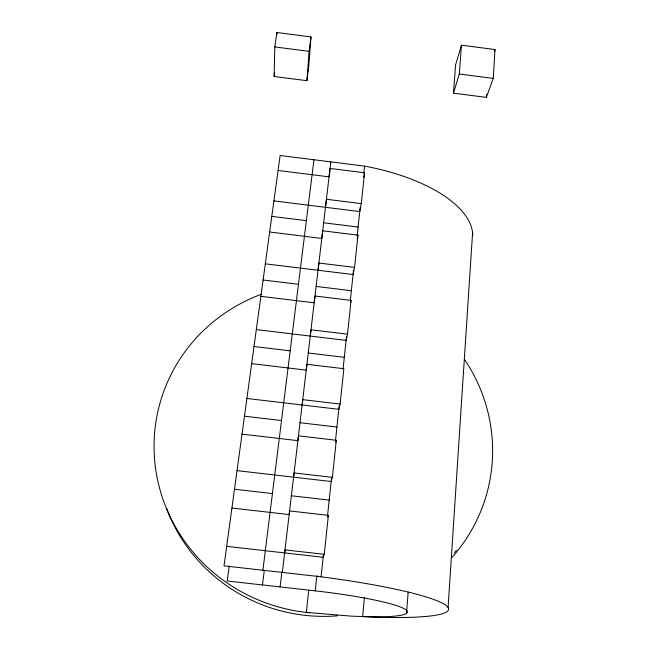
<?xml version="1.0" encoding="UTF-8"?>
<svg xmlns="http://www.w3.org/2000/svg" width="650" height="650" viewBox="0 0 650 650"><rect width="100%" height="100%" fill="white"/><g stroke="black" fill="none" stroke-linecap="round" stroke-linejoin="round"><path stroke-width="0.97" d="M274.113 76.505L274.82 46.922L276.9 32.5L310.993 36.912L308.726 66.747L306.906 80.697L274.113 76.505L274.682 72.516M276.851 34.507L276.9 32.5M493.244 78.398L495.024 49.538L461.459 45.175L455.577 64.943L453.44 93.153L486.387 97.378L493.244 78.398L459.314 74.027L453.44 93.153M486.387 97.378L486.574 94.356M448.077 607.579L472.599 232.586M459.314 74.027L461.459 45.175M306.906 80.697L309.099 51.342L310.993 36.912M406.518 613.291L408.176 592.085M364.406 597.326L362.643 616.533L368.672 616.874A154.619 18.647 6.3 0 0 446.444 605.751A154.619 18.647 6.3 0 0 321.076 576.794L224.006 565.866L280.126 155.504L364.553 166.107A136.776 60.791 6.6 0 1 472.802 235.592M321.076 576.794L323.318 555.604M327.486 516.254L331.476 478.562M335.498 440.57L339.129 406.266M343.078 368.932L346.499 336.635M350.342 300.349L353.551 270.043M357.167 235.852L360.173 207.48M363.805 173.168L364.553 166.107M226.671 546.349L323.148 557.278L324.261 554.32L328.372 515.369L289.681 510.933L289.152 514.581L231.912 508.032M237.023 470.632L331.159 481.52L332.386 477.36L336.31 440.269L298.545 435.858L297.887 440.651L242.019 434.127M246.894 398.466L338.804 409.305L340.129 404.056L343.866 368.696L307.003 364.301L306.223 370.126L251.656 363.634M256.311 329.599L346.101 340.381L347.514 334.149L351.073 300.398L315.071 296.026L314.178 302.794L260.861 296.335M265.314 263.819L353.072 274.536L354.559 267.41L357.963 235.162L322.774 230.815L321.783 238.436L269.661 232.009M273.918 200.907L359.734 211.567L361.294 203.621L364.553 172.778L330.135 168.464L329.062 176.857L278.078 170.471M308.75 590.224L306.329 612.398L351.674 616.168L371.629 616.834A97.403 11.188 6.2 0 0 402.521 607.888A97.403 11.188 6.2 0 0 315.25 590.866L316.875 575.721M280.093 586.926L281.848 572.097M282.319 572.431L330.834 161.874M262.901 570.245L313.95 159.754M262.486 584.951L264.322 570.123M325.463 207.309L326.495 199.29L361.294 203.621M318.029 270.254L318.963 263.047L354.559 267.41M310.245 336.074L311.082 329.769L347.514 334.149M229.255 565.898L227.216 580.994L315.25 590.866M302.104 404.974L302.827 399.652L340.129 404.056M293.572 477.173L294.166 472.94L332.386 477.36M284.627 552.914L285.082 549.884L324.261 554.32M363.667 177.401L364.553 172.778M357.199 238.932L357.963 235.162M350.659 302.307L351.073 300.398M335.798 442.154L336.31 440.269M327.787 517.156L328.372 515.369M494.366 51.407L495.024 49.538M234.488 489.223L272.431 493.586M291.379 495.763L329.192 500.118M244.473 416.187L281.515 420.542M300.007 422.711L336.928 427.042M254.004 346.523L290.184 350.846M308.246 353.007L344.313 357.321M263.104 279.988L298.464 284.286M316.111 286.431L351.358 290.721M271.798 216.377L306.377 220.651M323.635 222.787L358.101 227.045M274.82 46.922L309.099 51.342M464.848 359.905A169.561 164.637 13.6 0 1 451.937 557.481M309.343 612.706A169.561 164.637 13.6 0 1 155.854 470.372A169.561 164.637 13.6 0 1 261.308 294.312M456.373 550.306A165.449 161.013 13.7 0 1 454.561 552.711M337.48 615.834A165.449 161.013 13.7 0 1 166.554 508.349"/></g></svg>
